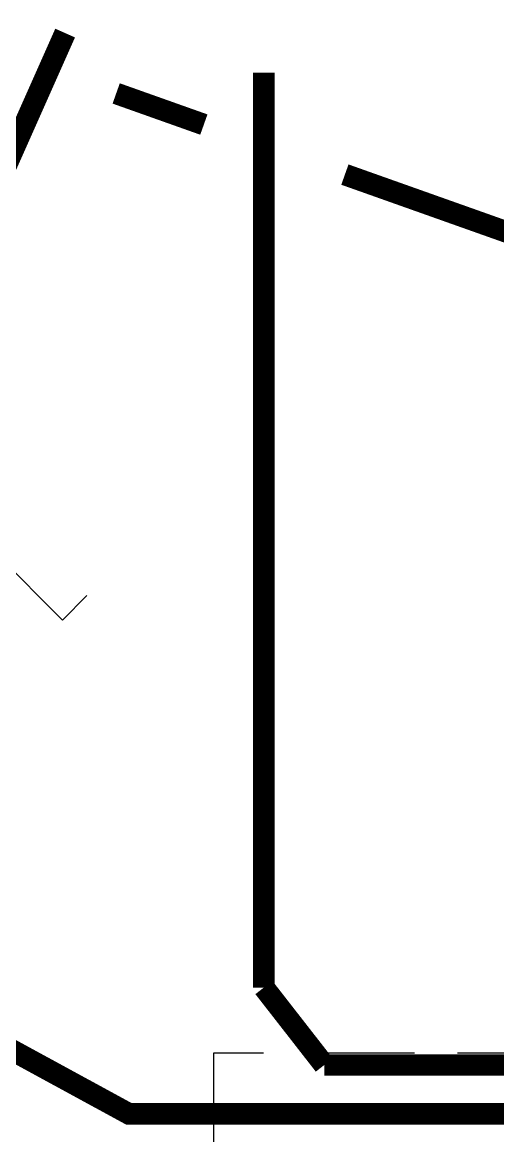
# Model space of a CAD drawing. Extents: x 2803505 to 5851001, y -1372902 to 24339.
# Drawn here: x 3019663 to 3020766, y -733078 to -730496 of the extents above; entities that cross this region are included whole.
import ezdxf
from ezdxf.enums import TextEntityAlignment as Align

# ---------------------------------------------------------------- set-up
doc = ezdxf.new("R2010")
doc.units = 0
doc.header["$LTSCALE"] = 1000
doc.header["$MEASUREMENT"] = 0
doc.linetypes.add('A户型$0$DASH', pattern=[0.35, 0.25, -0.1])
doc.layers.get('0').update_dxf_attribs({"linetype": 'CONTINUOUS'})
for name, color, linetype in [('!!电气', 1, 'CONTINUOUS'), ('5fur', 175, 'CONTINUOUS'), ('EQUIP-照明', 3, 'CONTINUOUS'), ('TEL_TEXT', 7, 'CONTINUOUS'), ('WIRE-照明', 2, 'CONTINUOUS')]:
    doc.layers.add(name, color=color, linetype=linetype)
doc.styles.add('_TEL_DIM', font='SIMPLEX', dxfattribs={"width": 0.8, "height": 3.5, "bigfont": 'HZTXT'})

# ---------------------------------------------------------------- blocks, each defined once
blk = doc.blocks.new('FGDGDGRDGRRD')
at = {"layer": '5fur', "color": 252, "linetype": 'A户型$0$DASH'}
for p, q in [((424251.3, 366694.8), (423434.8, 366694.8)), ((423434.8, 366694.8), (423434.8, 363577.1))]:
    blk.add_line(p, q, dxfattribs=at)
blk = doc.blocks.new('A$C1C403CBE')
blk.add_blockref('FGDGDGRDGRRD', (-419334.8, -361558.3))
blk = doc.blocks.new('$equip$00001962')
for p, q in [((0.1473, 0.3556), (0.625, 0.8333)), ((0.625, 0.8333), (0.7664, 0.6919))]:
    blk.add_line(p, q)
blk.add_circle((0, 0.2083), 0.2083)
for p in [(0, 0.4167), (-0.2083, 0.2083), (0.2083, 0.2083), (0, 0)]:
    blk.add_point(p)
for points in [[(-0.1042, 0.3888), (0.1042, 0.3888), (-0.1804, 0.3125), (0.1804, 0.3125)], [(0, 0.4167), (0, 0.4167), (-0.1042, 0.3888), (0.1042, 0.3888)], [(-0.1804, 0.3125), (0.1804, 0.3125), (-0.2083, 0.2083), (0.2083, 0.2083)], [(-0.1804, 0.1042), (0.1804, 0.1042), (-0.2083, 0.2083), (0.2083, 0.2083)], [(-0.1042, 0.0279), (0.1042, 0.0279), (-0.1804, 0.1042), (0.1804, 0.1042)], [(0, 0), (0, 0), (-0.1042, 0.0279), (0.1042, 0.0279)]]:
    blk.add_solid(points)
at = {"layer": 'TEL_TEXT', "style": '_TEL_DIM', "flags": 1}
blk.add_attdef('A', text='', height=0.00002, dxfattribs=at).set_placement((0, 0), align=Align.MIDDLE_CENTER)

msp = doc.modelspace()

# ---------------------------------------------------------------- linework, layer by layer
at = {"layer": 'WIRE-照明', "linetype": 'Continuous', "const_width": 50}
for points in [[(3019579.3, -730932), (3019762.2, -730520.7)], [(3020223.3, -732734.1), (3020223.3, -730612.3)], [(3025754.6, -733026.9), (3019909.9, -733026.9), (3019194.6, -732637.4)], [(3020363.4, -732913.8), (3020223.3, -732734.1)], [(3025737.7, -732913.8), (3020363.4, -732913.8)]]:
    msp.add_lwpolyline(points, dxfattribs=at)
at = {"layer": 'WIRE-照明', "color": 2, "linetype": 'Continuous', "const_width": 50}
for points in [[(3019880.6, -730660.7), (3020084, -730732.9)], [(3020411.2, -730848.9), (3021417.5, -731206)]]:
    msp.add_lwpolyline(points, dxfattribs=at)

# ---------------------------------------------------------------- block references
at = {"layer": '!!电气'}
msp.add_blockref('A$C1C403CBE', (3016006, -738022.9), dxfattribs=at)
at = {"layer": 'EQUIP-照明', "color": 1, "xscale": -400, "yscale": 400, "zscale": 400, "rotation": 180}
msp.add_blockref('$equip$00001962', (3019506, -731548.5), dxfattribs=at)

doc.saveas('drawing.dxf')
